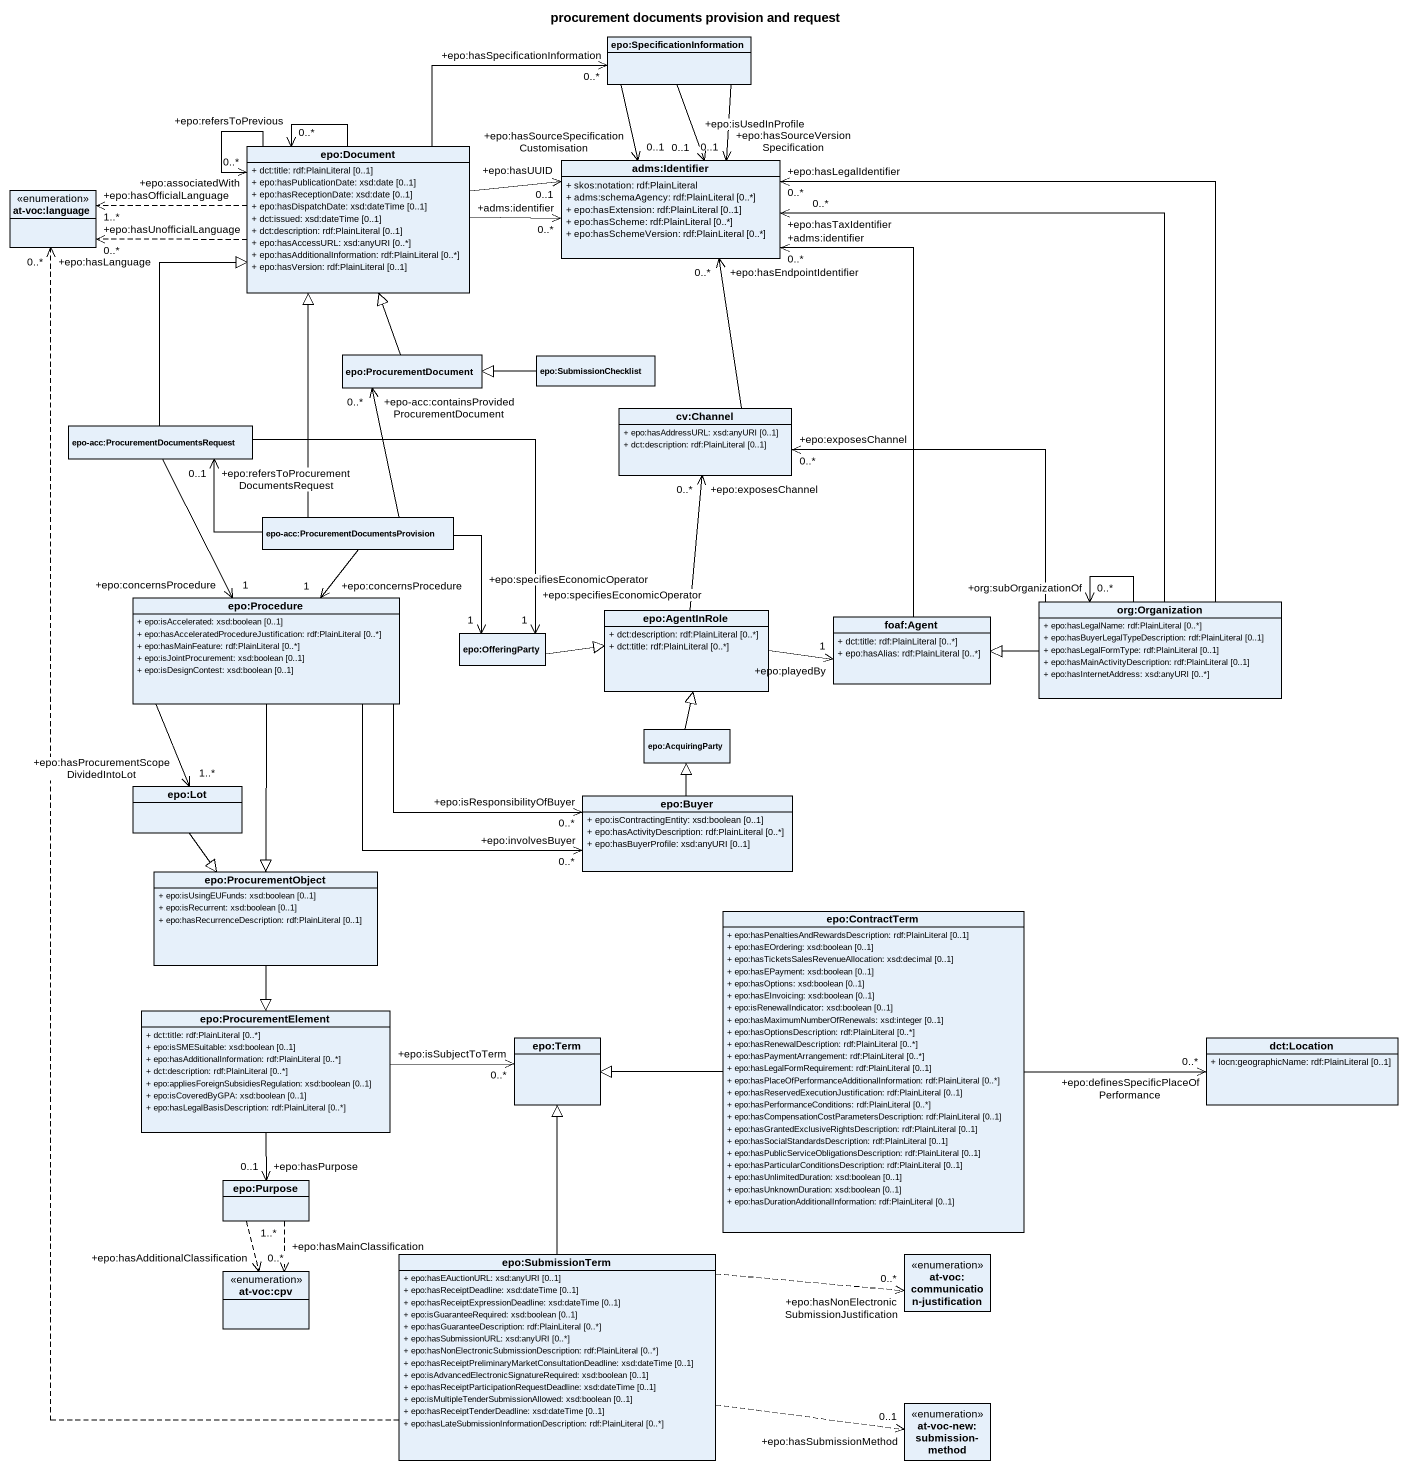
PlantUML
@startuml
title procurement documents provision and request
hide circle
hide empty members
skinparam classAttributeIconSize 0
class "epo:SpecificationInformation" as epo_SpecificationInformation
class "epo:Document" as epo_Document {
  + dct:title: rdf:PlainLiteral [0..1]
  + epo:hasPublicationDate: xsd:date [0..1]
  + epo:hasReceptionDate: xsd:date [0..1]
  + epo:hasDispatchDate: xsd:dateTime [0..1]
  + dct:issued: xsd:dateTime [0..1]
  + dct:description: rdf:PlainLiteral [0..1]
  + epo:hasAccessURL: xsd:anyURI [0..*]
  + epo:hasAdditionalInformation: rdf:PlainLiteral [0..*]
  + epo:hasVersion: rdf:PlainLiteral [0..1]
}
enum "at-voc:language" as at_voc_language
class "adms:Identifier" as adms_Identifier {
  + skos:notation: rdf:PlainLiteral
  + adms:schemaAgency: rdf:PlainLiteral [0..*]
  + epo:hasExtension: rdf:PlainLiteral [0..1]
  + epo:hasScheme: rdf:PlainLiteral [0..*]
  + epo:hasSchemeVersion: rdf:PlainLiteral [0..*]
}
class "epo:ProcurementDocument" as epo_ProcurementDocument
class "epo:SubmissionChecklist" as epo_SubmissionChecklist
class "cv:Channel" as cv_Channel {
  + epo:hasAddressURL: xsd:anyURI [0..1]
  + dct:description: rdf:PlainLiteral [0..1]
}
class "epo-acc:ProcurementDocumentsRequest" as epo_acc_ProcurementDocuments
class "epo-acc:ProcurementDocumentsProvision" as epo_acc_ProcurementDocuments_2
class "epo:Procedure" as epo_Procedure {
  + epo:isAccelerated: xsd:boolean [0..1]
  + epo:hasAcceleratedProcedureJustification: rdf:PlainLiteral [0..*]
  + epo:hasMainFeature: rdf:PlainLiteral [0..*]
  + epo:isJointProcurement: xsd:boolean [0..1]
  + epo:isDesignContest: xsd:boolean [0..1]
}
class "epo:AgentInRole" as epo_AgentInRole {
  + dct:description: rdf:PlainLiteral [0..*]
  + dct:title: rdf:PlainLiteral [0..*]
}
class "foaf:Agent" as foaf_Agent {
  + dct:title: rdf:PlainLiteral [0..*]
  + epo:hasAlias: rdf:PlainLiteral [0..*]
}
class "org:Organization" as org_Organization {
  + epo:hasLegalName: rdf:PlainLiteral [0..*]
  + epo:hasBuyerLegalTypeDescription: rdf:PlainLiteral [0..1]
  + epo:hasLegalFormType: rdf:PlainLiteral [0..1]
  + epo:hasMainActivityDescription: rdf:PlainLiteral [0..1]
  + epo:hasInternetAddress: xsd:anyURI [0..*]
}
class "epo:OfferingParty" as epo_OfferingParty
class "epo:AcquiringParty" as epo_AcquiringParty
class "epo:Lot" as epo_Lot
class "epo:Buyer" as epo_Buyer {
  + epo:isContractingEntity: xsd:boolean [0..1]
  + epo:hasActivityDescription: rdf:PlainLiteral [0..*]
  + epo:hasBuyerProfile: xsd:anyURI [0..1]
}
class "epo:ProcurementObject" as epo_ProcurementObject {
  + epo:isUsingEUFunds: xsd:boolean [0..1]
  + epo:isRecurrent: xsd:boolean [0..1]
  + epo:hasRecurrenceDescription: rdf:PlainLiteral [0..1]
}
class "epo:ContractTerm" as epo_ContractTerm {
  + epo:hasPenaltiesAndRewardsDescription: rdf:PlainLiteral [0..1]
  + epo:hasEOrdering: xsd:boolean [0..1]
  + epo:hasTicketsSalesRevenueAllocation: xsd:decimal [0..1]
  + epo:hasEPayment: xsd:boolean [0..1]
  + epo:hasOptions: xsd:boolean [0..1]
  + epo:hasEInvoicing: xsd:boolean [0..1]
  + epo:isRenewalIndicator: xsd:boolean [0..1]
  + epo:hasMaximumNumberOfRenewals: xsd:integer [0..1]
  + epo:hasOptionsDescription: rdf:PlainLiteral [0..*]
  + epo:hasRenewalDescription: rdf:PlainLiteral [0..*]
  + epo:hasPaymentArrangement: rdf:PlainLiteral [0..*]
  + epo:hasLegalFormRequirement: rdf:PlainLiteral [0..1]
  + epo:hasPlaceOfPerformanceAdditionalInformation: rdf:PlainLiteral [0..*]
  + epo:hasReservedExecutionJustification: rdf:PlainLiteral [0..1]
  + epo:hasPerformanceConditions: rdf:PlainLiteral [0..*]
  + epo:hasCompensationCostParametersDescription: rdf:PlainLiteral [0..1]
  + epo:hasGrantedExclusiveRightsDescription: rdf:PlainLiteral [0..1]
  + epo:hasSocialStandardsDescription: rdf:PlainLiteral [0..1]
  + epo:hasPublicServiceObligationsDescription: rdf:PlainLiteral [0..1]
  + epo:hasParticularConditionsDescription: rdf:PlainLiteral [0..1]
  + epo:hasUnlimitedDuration: xsd:boolean [0..1]
  + epo:hasUnknownDuration: xsd:boolean [0..1]
  + epo:hasDurationAdditionalInformation: rdf:PlainLiteral [0..1]
}
class "epo:ProcurementElement" as epo_ProcurementElement {
  + dct:title: rdf:PlainLiteral [0..*]
  + epo:isSMESuitable: xsd:boolean [0..1]
  + epo:hasAdditionalInformation: rdf:PlainLiteral [0..*]
  + dct:description: rdf:PlainLiteral [0..*]
  + epo:appliesForeignSubsidiesRegulation: xsd:boolean [0..1]
  + epo:isCoveredByGPA: xsd:boolean [0..1]
  + epo:hasLegalBasisDescription: rdf:PlainLiteral [0..*]
}
class "epo:Term" as epo_Term
class "dct:Location" as dct_Location {
  + locn:geographicName: rdf:PlainLiteral [0..1]
}
class "epo:Purpose" as epo_Purpose
enum "at-voc:cpv" as at_voc_cpv
class "epo:SubmissionTerm" as epo_SubmissionTerm {
  + epo:hasEAuctionURL: xsd:anyURI [0..1]
  + epo:hasReceiptDeadline: xsd:dateTime [0..1]
  + epo:hasReceiptExpressionDeadline: xsd:dateTime [0..1]
  + epo:isGuaranteeRequired: xsd:boolean [0..1]
  + epo:hasGuaranteeDescription: rdf:PlainLiteral [0..*]
  + epo:hasSubmissionURL: xsd:anyURI [0..*]
  + epo:hasNonElectronicSubmissionDescription: rdf:PlainLiteral [0..*]
  + epo:hasReceiptPreliminaryMarketConsultationDeadline: xsd:dateTime [0..1]
  + epo:isAdvancedElectronicSignatureRequired: xsd:boolean [0..1]
  + epo:hasReceiptParticipationRequestDeadline: xsd:dateTime [0..1]
  + epo:isMultipleTenderSubmissionAllowed: xsd:boolean [0..1]
  + epo:hasReceiptTenderDeadline: xsd:dateTime [0..1]
  + epo:hasLateSubmissionInformationDescription: rdf:PlainLiteral [0..*]
}
enum "at-voc:communication-justification" as at_voc_communication
enum "at-voc-new:submission-method" as at_voc_new_submission_method
epo_SpecificationInformation --> "+epo:hasSourceVersionSpecification\n0..1" adms_Identifier
epo_SpecificationInformation --> "+epo:hasSourceSpecificationCustomisation\n0..1" adms_Identifier
epo_SpecificationInformation --> "+epo:isUsedInProfile\n0..1" adms_Identifier
epo_Document -right-> "+epo:hasSpecificationInformation\n0..*" epo_SpecificationInformation
epo_Document --> "+epo:refersToPrevious\n0..*" epo_Document
epo_Document --> "+epo:associatedWith\n0..*" epo_Document
epo_Document .left.> "+epo:hasUnofficialLanguage\n0..*" at_voc_language
epo_Document .left.> "+epo:hasOfficialLanguage\n1..*" at_voc_language
epo_Document -right-> "+adms:identifier\n0..*" adms_Identifier
epo_Document -right-> "+epo:hasUUID\n0..1" adms_Identifier
epo_ProcurementDocument -up-|> epo_Document
epo_SubmissionChecklist -left-|> epo_ProcurementDocument
cv_Channel -up-> "+epo:hasEndpointIdentifier\n0..*" adms_Identifier
epo_acc_ProcurementDocuments -up-|> epo_Document
epo_acc_ProcurementDocuments --> "+epo:concernsProcedure\n1" epo_Procedure
epo_acc_ProcurementDocuments --> "+epo:specifiesEconomicOperator\n1" epo_OfferingParty
epo_acc_ProcurementDocuments_2 -up-|> epo_Document
epo_acc_ProcurementDocuments_2 -up-> "+epo-acc:containsProvidedProcurementDocument\n0..*" epo_ProcurementDocument
epo_acc_ProcurementDocuments_2 -left-> "+epo:refersToProcurementDocumentsRequest\n0..1" epo_acc_ProcurementDocuments
epo_acc_ProcurementDocuments_2 --> "+epo:concernsProcedure\n1" epo_Procedure
epo_acc_ProcurementDocuments_2 --> "+epo:specifiesEconomicOperator\n1" epo_OfferingParty
epo_Procedure --> "+epo:hasProcurementScopeDividedIntoLot\n1..*" epo_Lot
epo_Procedure -right-> "+epo:involvesBuyer\n0..*" epo_Buyer
epo_Procedure -right-> "+epo:isResponsibilityOfBuyer\n0..*" epo_Buyer
epo_Procedure --|> epo_ProcurementObject
epo_AgentInRole -up-> "+epo:exposesChannel\n0..*" cv_Channel
epo_AgentInRole -right-> "+epo:playedBy\n1" foaf_Agent
foaf_Agent -up-> "+adms:identifier\n0..*" adms_Identifier
org_Organization -up-> "+epo:hasLegalIdentifier\n0..*" adms_Identifier
org_Organization -up-> "+epo:hasTaxIdentifier\n0..*" adms_Identifier
org_Organization -left-> "+epo:exposesChannel\n0..*" cv_Channel
org_Organization -left-|> foaf_Agent
org_Organization --> "+org:subOrganizationOf\n0..*" org_Organization
epo_OfferingParty -right-|> epo_AgentInRole
epo_AcquiringParty -up-|> epo_AgentInRole
epo_Lot --|> epo_ProcurementObject
epo_Buyer -up-|> epo_AcquiringParty
epo_ProcurementObject --|> epo_ProcurementElement
epo_ContractTerm -left-|> epo_Term
epo_ContractTerm -right-> "+epo:definesSpecificPlaceOfPerformance\n0..*" dct_Location
epo_ProcurementElement -right-> "+epo:isSubjectToTerm\n0..*" epo_Term
epo_ProcurementElement --> "+epo:hasPurpose\n0..1" epo_Purpose
epo_Purpose ..> "+epo:hasAdditionalClassification\n0..*" at_voc_cpv
epo_Purpose ..> "+epo:hasMainClassification\n1..*" at_voc_cpv
epo_SubmissionTerm .up.> "+epo:hasLanguage\n0..*" at_voc_language
epo_SubmissionTerm -up-|> epo_Term
epo_SubmissionTerm .right.> "+epo:hasNonElectronicSubmissionJustification\n0..*" at_voc_communication
epo_SubmissionTerm .right.> "+epo:hasSubmissionMethod\n0..1" at_voc_new_submission_method
@enduml
